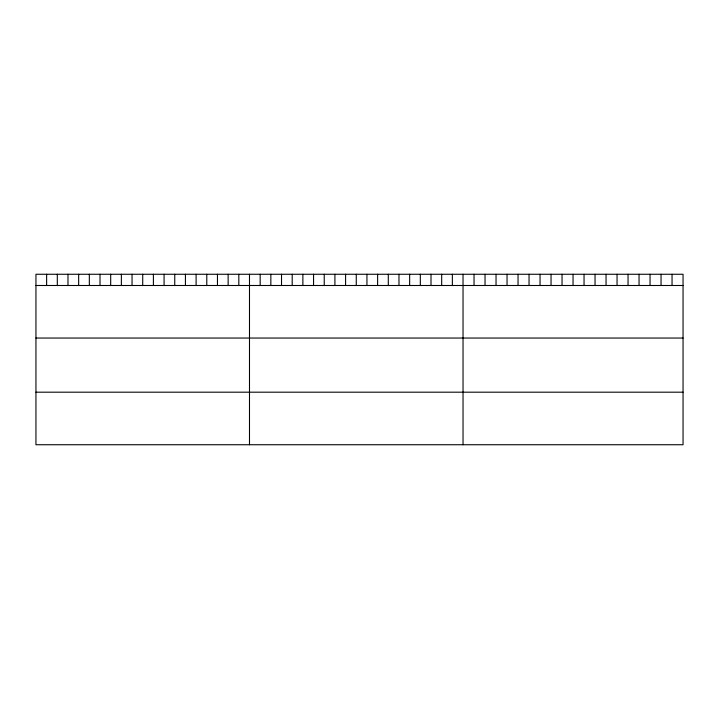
<?xml version="1.0" encoding="UTF-8"?>
<svg xmlns="http://www.w3.org/2000/svg" width="719" height="719" viewBox="0 0 719 719"><rect width="100%" height="100%" fill="white"/><g stroke="black" fill="none" stroke-linecap="round" stroke-linejoin="round"><path stroke-width="1.08" d="M683.05 285.488L683.05 444.737L35.95 444.737L35.95 274.263L683.05 274.263L683.05 285.488L35.95 285.488M35.95 338.047L683.05 338.047M35.95 392.188L683.05 392.188M672.049 274.263L672.049 285.488M661.049 274.263L661.049 285.488M650.048 274.263L650.048 285.488M639.047 274.263L639.047 285.488M628.047 274.263L628.047 285.488M617.046 274.263L617.046 285.488M606.045 274.263L606.045 285.488M595.044 274.263L595.044 285.488M584.044 274.263L584.044 285.488M573.043 274.263L573.043 285.488M562.042 274.263L562.042 285.488M551.042 274.263L551.042 285.488M540.041 274.263L540.041 285.488M529.04 274.263L529.04 285.488M518.039 274.263L518.039 285.488M507.039 274.263L507.039 285.488M496.038 274.263L496.038 285.488M485.037 274.263L485.037 285.488M474.037 274.263L474.037 285.488M463.036 274.263L463.036 444.737M452.359 274.263L452.359 285.488M441.682 274.263L441.682 285.488M431.005 274.263L431.005 285.488M420.327 274.263L420.327 285.488M409.65 274.263L409.65 285.488M398.973 274.263L398.973 285.488M388.296 274.263L388.296 285.488M377.619 274.263L377.619 285.488M366.942 274.263L366.942 285.488M356.264 274.263L356.264 285.488M345.587 274.263L345.587 285.488M334.91 274.263L334.91 285.488M324.233 274.263L324.233 285.488M313.556 274.263L313.556 285.488M302.879 274.263L302.879 285.488M292.202 274.263L292.202 285.488M281.524 274.263L281.524 285.488M270.847 274.263L270.847 285.488M260.17 274.263L260.17 285.488M249.493 274.263L249.493 444.737M238.816 274.263L238.816 285.488M228.139 274.263L228.139 285.488M217.462 274.263L217.462 285.488M206.784 274.263L206.784 285.488M196.107 274.263L196.107 285.488M185.43 274.263L185.43 285.488M174.753 274.263L174.753 285.488M164.076 274.263L164.076 285.488M153.399 274.263L153.399 285.488M142.722 274.263L142.722 285.488M132.044 274.263L132.044 285.488M121.367 274.263L121.367 285.488M110.69 274.263L110.69 285.488M100.013 274.263L100.013 285.488M89.336 274.263L89.336 285.488M78.659 274.263L78.659 285.488M67.981 274.263L67.981 285.488M57.304 274.263L57.304 285.488M46.627 274.263L46.627 285.488"/></g></svg>
